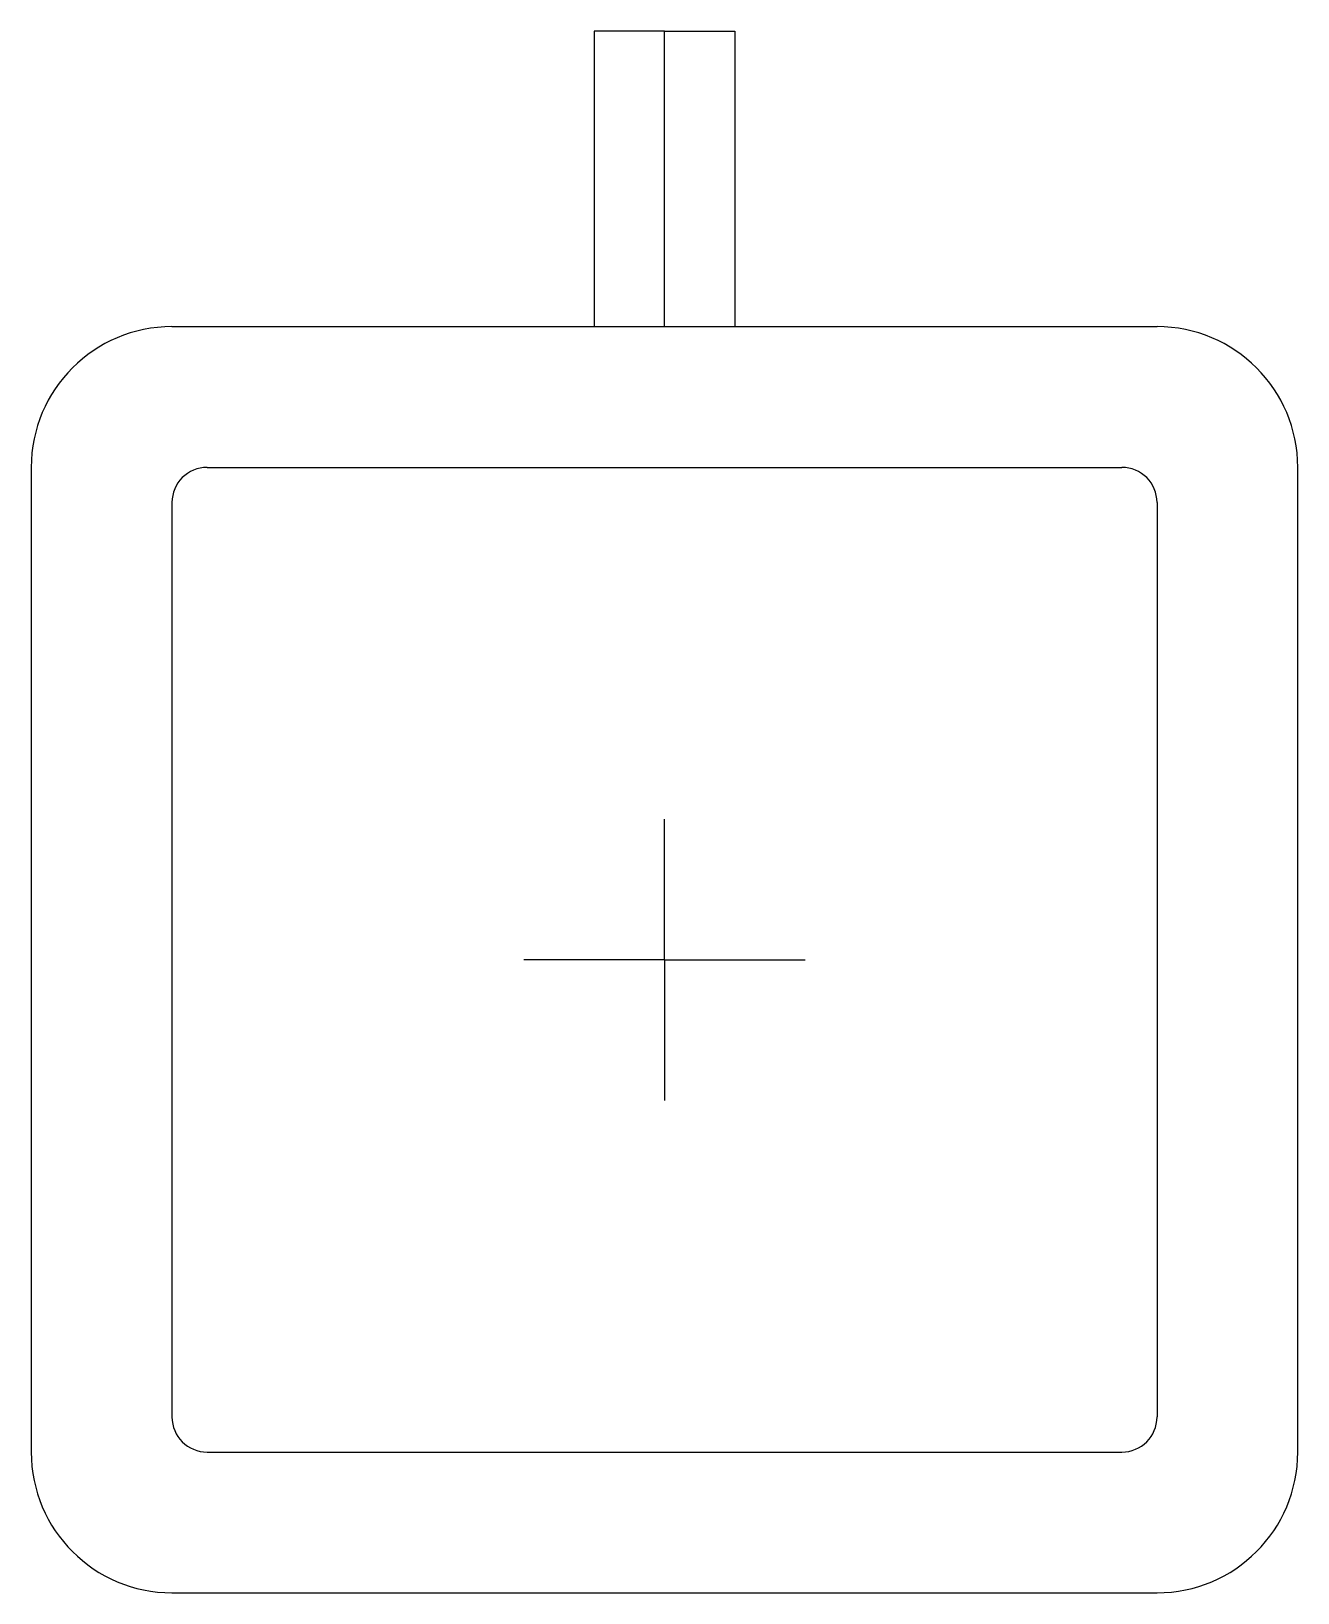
# Model space of a CAD drawing. Header units: millimetres. Extents: x 0.5 to 18.5, y -18.5 to 3.7.
import ezdxf

# ---------------------------------------------------------------- set-up
doc = ezdxf.new("R2010")
doc.units = ezdxf.units.MM

msp = doc.modelspace()

# ---------------------------------------------------------------- linework, layer by layer
for p, q in [((9.525, 3.675), (8.525, 3.675)), ((8.525, 3.675), (8.525, -0.525)), ((9.525, -0.525), (9.525, 3.675)), ((9.525, 3.675), (10.525, 3.675)), ((10.525, 3.675), (10.525, -0.525)), ((2.525, -0.525), (16.525, -0.525)), ((0.525, -2.525), (0.525, -16.525)), ((3.025, -2.525), (16.025, -2.525)), ((18.525, -16.525), (18.525, -2.525)), ((2.525, -3.025), (2.525, -16.025)), ((16.525, -3.025), (16.525, -16.025)), ((9.525, -9.525), (9.525, -7.525)), ((9.525, -9.525), (7.525, -9.525)), ((9.525, -9.525), (9.525, -11.525)), ((9.525, -9.525), (11.525, -9.525)), ((3.025, -16.525), (16.025, -16.525)), ((2.525, -18.525), (16.525, -18.525))]:
    msp.add_line(p, q)
for centre, radius, start, end in [((2.525, -2.525), 2, 90, 180), ((16.525, -2.525), 2, 0, 90), ((3.025, -3.025), 0.5, 90, 180), ((16.025, -3.025), 0.5, 0, 90), ((3.025, -16.025), 0.5, 180, 270), ((16.025, -16.025), 0.5, 270, 360), ((2.525, -16.525), 2, 180, 270), ((16.525, -16.525), 2, 270, 0)]:
    msp.add_arc(centre, radius, start, end)

doc.saveas('drawing.dxf')
